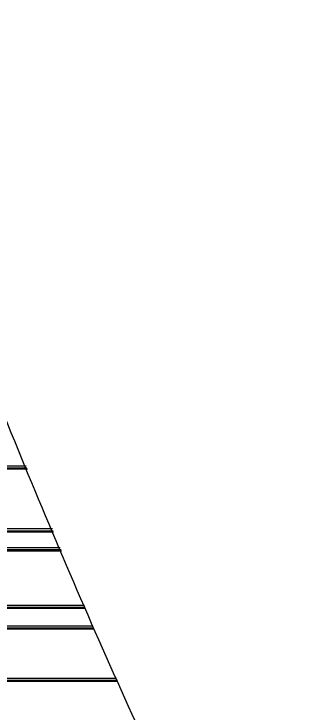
# Model space of a CAD drawing. Header units: millimetres. Extents: x 2126 to 3741, y 477 to 1658.
# Drawn here: x 2374.67 to 2381.6, y 818.86 to 835.02 of the extents above; entities that cross this region are included whole.
import ezdxf

# ---------------------------------------------------------------- set-up
doc = ezdxf.new("R2010")
doc.units = ezdxf.units.MM

msp = doc.modelspace()

# ---------------------------------------------------------------- linework, layer by layer
at = {"color": 7, "linetype": 'Continuous', "lineweight": 25}
for p, q in [((2374.948, 824.579), (2365.455, 824.579)), ((2374.966, 824.537), (2365.455, 824.537)), ((2374.976, 824.513), (2365.505, 824.513)), ((2375.553, 823.131), (2365.505, 823.131)), ((2365.505, 823.088), (2375.572, 823.088)), ((2365.455, 823.065), (2375.581, 823.065)), ((2375.736, 822.695), (2367.528, 822.695)), ((2375.754, 822.651), (2367.528, 822.651)), ((2367.584, 822.629), (2375.763, 822.629)), ((2367.528, 821.298), (2376.32, 821.298)), ((2376.293, 821.363), (2367.584, 821.363)), ((2376.311, 821.318), (2367.584, 821.319)), ((2376.492, 820.886), (2365.405, 820.886)), ((2376.511, 820.841), (2365.405, 820.841)), ((2365.455, 820.821), (2376.519, 820.821)), ((2365.405, 819.616), (2377.068, 819.615)), ((2377.038, 819.68), (2365.455, 819.68)), ((2377.059, 819.634), (2365.455, 819.634))]:
    msp.add_line(p, q, dxfattribs=at)
msp.add_open_spline([(2362.131, 889.762), (2362.156, 887.202), (2362.191, 883.621), (2362.47, 878.352), (2362.805, 873.888), (2363.371, 868.571), (2364.144, 863.002), (2365.154, 857.189), (2366.41, 851.218), (2367.921, 845.142), (2369.691, 839.004), (2371.726, 832.839), (2374.025, 826.675), (2376.59, 820.538), (2379.421, 814.45), (2382.515, 808.431), (2385.869, 802.498), (2389.481, 796.669), (2393.347, 790.959), (2397.461, 785.383), (2401.818, 779.956), (2406.412, 774.69), (2411.237, 769.599), (2416.285, 764.694), (2421.548, 759.987), (2427.018, 755.49), (2432.686, 751.211), (2438.543, 747.163), (2444.58, 743.353), (2450.785, 739.791), (2457.15, 736.486), (2463.663, 733.445), (2470.312, 730.676), (2477.086, 728.186), (2483.974, 725.98), (2490.963, 724.066), (2498.04, 722.447), (2505.194, 721.129), (2512.411, 720.116), (2519.678, 719.412), (2526.982, 719.019), (2534.31, 718.94), (2541.648, 719.177), (2548.983, 719.731), (2556.301, 720.604), (2563.588, 721.794), (2570.83, 723.302), (2578.015, 725.127), (2585.128, 727.267), (2592.155, 729.721), (2599.084, 732.486), (2605.9, 735.559), (2612.591, 738.936), (2619.143, 742.614), (2625.543, 746.587), (2631.778, 750.852), (2637.836, 755.403), (2643.704, 760.235), (2649.371, 765.342), (2654.823, 770.719), (2659.871, 776.166), (2664.523, 781.639), (2668.793, 787.097), (2672.835, 792.722), (2676.643, 798.504), (2680.212, 804.431), (2683.534, 810.494), (2686.604, 816.679), (2689.417, 822.976), (2691.969, 829.37), (2694.255, 835.845), (2696.272, 842.383), (2698.014, 848.957), (2699.479, 855.53), (2700.661, 862.024), (2701.558, 868.314), (2702.141, 873.837), (2702.509, 878.72), (2702.748, 883.544), (2702.866, 889.519), (2702.755, 895.035), (2702.483, 900.305), (2702.146, 904.769), (2701.581, 910.085), (2700.808, 915.654), (2699.798, 921.468), (2698.541, 927.439), (2697.031, 933.515), (2695.26, 939.653), (2693.226, 945.818), (2690.926, 951.982), (2688.361, 958.118), (2685.531, 964.207), (2682.437, 970.226), (2679.082, 976.159), (2675.47, 981.988), (2671.605, 987.698), (2667.491, 993.273), (2663.133, 998.701), (2658.539, 1003.966), (2653.715, 1009.058), (2648.667, 1013.962), (2643.404, 1018.669), (2637.934, 1023.167), (2632.266, 1027.445), (2626.409, 1031.494), (2620.372, 1035.304), (2614.166, 1038.865), (2607.801, 1042.17), (2601.289, 1045.213), (2594.638, 1047.975), (2588.356, 1050.312), (2584.251, 1051.59), (2582.442, 1052.154)], degree=3, knots=[0, 0, 0, 0, 0.0102074, 0.014274, 0.021037, 0.0280561, 0.0355867, 0.0434511, 0.0515783, 0.0599113, 0.0684099, 0.0770439, 0.085791, 0.0946336, 0.1035582, 0.112554, 0.1216124, 0.1307262, 0.1398897, 0.1490979, 0.1583469, 0.1676331, 0.1769537, 0.1863062, 0.1956884, 0.2050985, 0.2145348, 0.2239961, 0.233481, 0.2429885, 0.2525178, 0.262068, 0.2716385, 0.2812287, 0.2908382, 0.3004664, 0.3101132, 0.3197782, 0.3294613, 0.3391624, 0.3488814, 0.3586183, 0.3683733, 0.3781464, 0.387938, 0.3977483, 0.4075776, 0.4174265, 0.4272956, 0.4371854, 0.4470968, 0.4570307, 0.4669882, 0.4769704, 0.486979, 0.4970156, 0.5070822, 0.5171812, 0.5273154, 0.5374882, 0.5477037, 0.5569145, 0.5661226, 0.5753266, 0.5845258, 0.5937191, 0.6029052, 0.6120821, 0.6212471, 0.6303962, 0.6395236, 0.6486197, 0.6576679, 0.6666375, 0.6754633, 0.6839789, 0.6919633, 0.6976055, 0.7035012, 0.7112199, 0.7214273, 0.7254939, 0.7322569, 0.739276, 0.7468066, 0.754671, 0.7627982, 0.7711312, 0.7796298, 0.7882638, 0.7970109, 0.8058535, 0.8147781, 0.8237739, 0.8328323, 0.8419461, 0.8511096, 0.8603178, 0.8695668, 0.878853, 0.8881736, 0.8975261, 0.9069083, 0.9163184, 0.9257547, 0.935216, 0.9447009, 0.9542084, 0.9637377, 0.9732879, 0.9828584, 0.9924486, 1, 1, 1, 1], dxfattribs=at)

doc.saveas('drawing.dxf')
